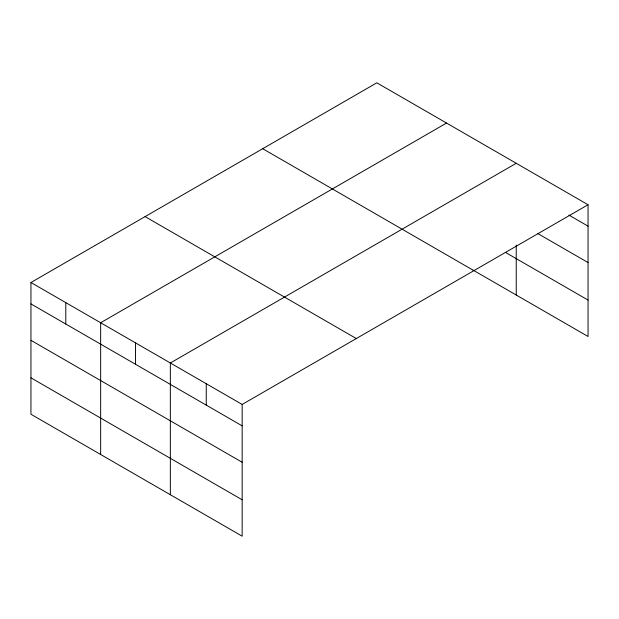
<?xml version="1.0" encoding="UTF-8"?>
<svg xmlns="http://www.w3.org/2000/svg" width="619" height="619" viewBox="0 0 619 619"><rect width="100%" height="100%" fill="white"/><g stroke="black" fill="none" stroke-linecap="round" stroke-linejoin="round"><path stroke-width="0.93" d="M588.05 204.75L376.839 82.814L30.95 282.512L30.95 414.25L242.161 536.186L242.161 404.447L588.05 204.75L588.05 336.488L473.094 270.124M446.539 123.049L100.649 322.747L100.649 454.493M516.238 163.292L170.349 362.989L170.349 494.728M568.846 215.064L588.05 226.152M537.95 233.642L588.05 262.564M505.452 252.39L588.05 300.083M262.696 148.715L473.906 270.65M145.094 216.611L356.304 338.547M30.95 282.512L242.161 404.447M30.95 303.914L242.161 425.857M30.95 340.326L242.161 462.261M30.95 377.838L242.161 499.781M516.238 245.155L516.238 295.031M206.251 383.718L206.251 405.128M135.499 342.872L135.499 364.274M65.8 302.629L65.8 324.031"/></g></svg>
